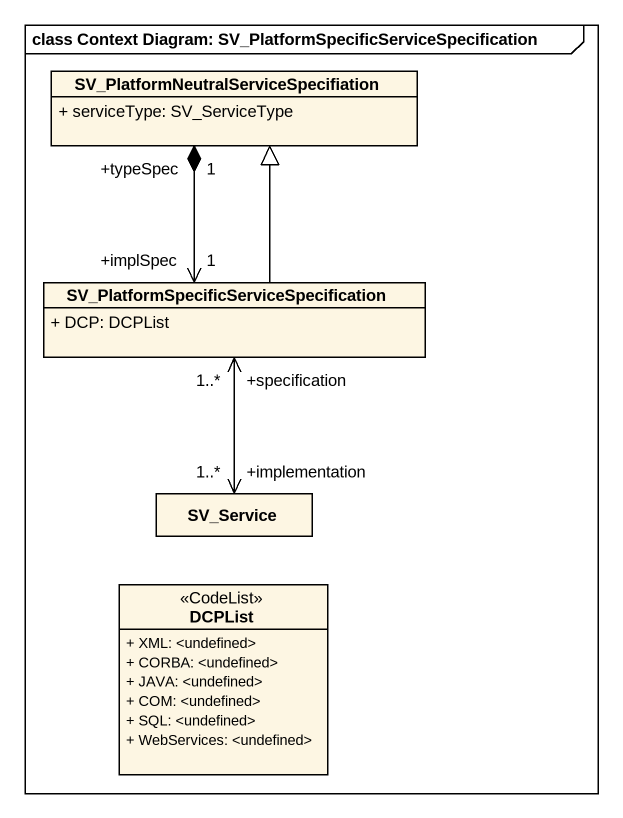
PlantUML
@startuml
mainframe class Context Diagram: SV_PlatformSpecificServiceSpecification
hide circle
hide empty members
skinparam classAttributeIconSize 0
class "SV_PlatformNeutralServiceSpecifiation" as SV_PlatformNeutralServiceSpe {
  + serviceType: SV_ServiceType
}
class "SV_PlatformSpecificServiceSpecification" as SV_PlatformSpecificServiceSp {
  + DCP: DCPList
}
class SV_Service
class DCPList <<CodeList>> {
  + XML: <undefined>
  + CORBA: <undefined>
  + JAVA: <undefined>
  + COM: <undefined>
  + SQL: <undefined>
  + WebServices: <undefined>
}
SV_PlatformNeutralServiceSpe "+typeSpec\n1" *--> "+implSpec\n1" SV_PlatformSpecificServiceSp
SV_PlatformSpecificServiceSp -up-|> SV_PlatformNeutralServiceSpe
SV_PlatformSpecificServiceSp "+specification\n1..*" <--> "+implementation\n1..*" SV_Service
@enduml
